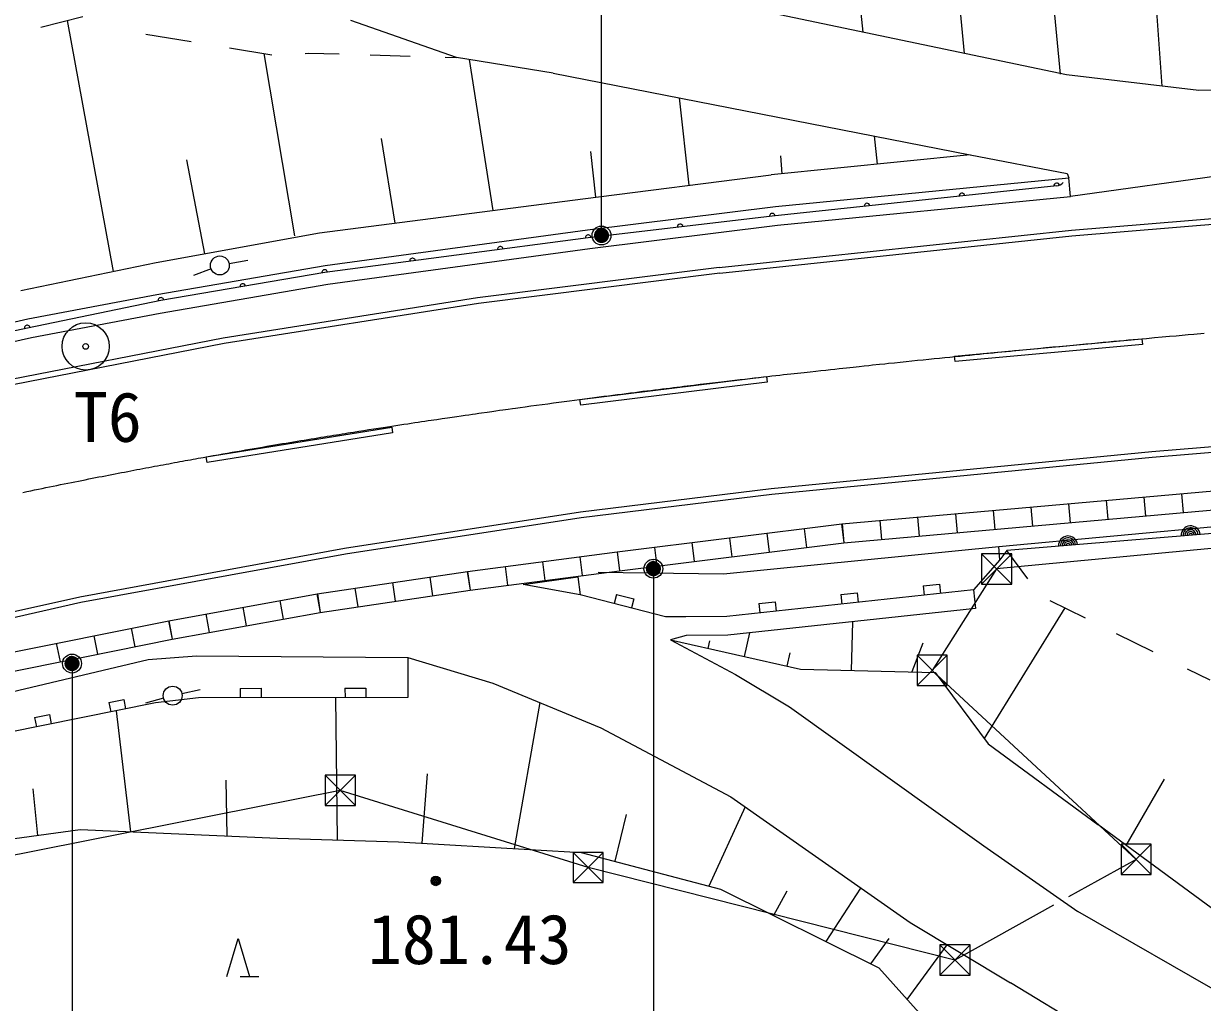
# Model space of a CAD drawing. Units: millimetres, scale not verified. Extents: x 40000 to 680000, y 20000 to 380000.
# Drawn here: x 408245 to 439438, y 290732 to 316624 of the extents above; entities that cross this region are included whole.
import ezdxf
from ezdxf.enums import TextEntityAlignment as Align

# ---------------------------------------------------------------- set-up
doc = ezdxf.new("R2010")
doc.units = ezdxf.units.MM
doc.header["$LTSCALE"] = 1000
doc.linetypes.add('CHAIN', pattern=[18.5, 12, -1.5, 3.5, -1.5])
for name, color, linetype, lineweight in [('M-BGD', 7, 'Continuous', 13), ('M-BMK', 2, 'CHAIN', 13), ('M-BMK-SRVR', 3, 'Continuous', 13), ('M-STR-STRC', 7, 'Continuous', 13)]:
    doc.layers.add(name, color=color, linetype=linetype, lineweight=lineweight)
doc.styles.add('ＭＳ ゴシック', font='')
doc.styles.get('ＭＳ ゴシック').set_extended_font_data('MS Gothic')

# ---------------------------------------------------------------- blocks, each defined once
blk = doc.blocks.new('filled_dot')
at = {"color": 0, "linetype": 'Continuous', "lineweight": -2, "const_width": 1.25}
blk.add_lwpolyline([(-0.625, 0, 1), (0.625, 0, 1)], format="xyb", close=True, dxfattribs=at)

msp = doc.modelspace()

# ---------------------------------------------------------------- linework, layer by layer
at = {"layer": 'M-BGD'}
for p, q in [((434981, 322626), (435672, 315288)), ((429832, 322199), (430456, 316396)), ((433146, 315833), (432849, 318844)), ((438143, 318028), (438360, 314968)), ((435843, 315267), (427495, 317017)), ((408701, 316532), (409816, 316813)), ((409402, 316708), (410612, 310068)), ((419701, 315726), (416908, 316701)), ((411476, 316344), (412678, 316147)), ((413696, 315981), (414812, 315799)), ((414599, 315833), (415411, 311005)), ((415694, 315836), (415784, 315843)), ((415784, 315843), (416592, 315819)), ((417420, 315794), (418474, 315762)), ((419404, 315735), (419701, 315726)), ((422260, 315311), (419701, 315726)), ((420036, 315671), (420659, 311682)), ((422260, 315311), (433289, 313154)), ((439340, 314851), (435843, 315267)), ((441029, 314880), (439340, 314851)), ((425596, 314658), (425847, 312347)), ((435972, 311155), (475058, 314413)), ((435986, 311006), (475071, 314263)), ((417703, 313582), (418073, 311348)), ((430751, 313651), (430830, 312907)), ((423388, 312033), (423258, 313237)), ((412554, 313022), (413028, 310536)), ((433289, 313154), (428023, 312624)), ((428270, 313124), (428305, 312653)), ((433289, 313154), (435858, 312654)), ((423042, 311989), (428023, 312624)), ((435858, 312654), (435899, 312545)), ((441117, 312766), (435948, 312047)), ((435582, 312331), (428056, 311527)), ((428142, 311784), (435899, 312545)), ((435948, 312047), (435899, 312545)), ((416079, 311091), (423042, 311989)), ((428197, 311287), (435948, 312047)), ((423164, 311169), (428142, 311784)), ((428056, 311527), (423184, 310957)), ((411757, 310305), (416079, 311091)), ((416223, 310226), (423164, 311169)), ((423229, 310674), (428197, 311287)), ((423467, 311192), (423437, 311146)), ((423437, 311146), (423437, 311113)), ((423437, 311113), (423453, 311081)), ((423453, 311081), (423517, 311036)), ((423516, 311209), (423467, 311192)), ((423546, 311208), (423516, 311209)), ((423517, 311036), (423549, 311003)), ((423608, 311179), (423546, 311208)), ((423549, 311003), (423594, 310974)), ((423624, 311146), (423608, 311179)), ((423624, 311113), (423624, 311146)), ((426648, 310168), (435972, 311155)), ((426664, 310019), (435986, 311006)), ((423184, 310957), (416212, 310038)), ((423437, 310901), (423437, 310932)), ((423447, 310876), (423437, 310901)), ((423468, 310848), (423447, 310876)), ((423515, 310833), (423468, 310848)), ((423548, 310833), (423515, 310833)), ((423573, 310840), (423548, 310833)), ((423609, 310863), (423573, 310840)), ((423594, 310974), (423625, 310924)), ((423624, 310896), (423609, 310863)), ((423625, 310924), (423624, 310896)), ((416299, 309732), (423229, 310674)), ((408173, 309564), (411757, 310305)), ((411774, 309458), (416223, 310226)), ((413205, 310138), (412737, 309962)), ((413684, 310274), (414175, 310368)), ((426648, 310168), (420260, 309366)), ((416212, 310038), (411877, 309299)), ((426667, 310019), (420281, 309217)), ((408358, 308810), (411774, 309458)), ((411863, 308966), (416299, 309732)), ((411877, 309299), (408345, 308569)), ((420260, 309366), (413530, 308304)), ((420281, 309217), (413556, 308157)), ((404438, 307937), (408358, 308810)), ((408459, 308320), (411863, 308966)), ((408345, 308569), (404448, 307751)), ((404553, 307451), (408459, 308320)), ((413530, 308304), (406466, 306926)), ((432881, 307830), (437835, 308281)), ((437835, 308281), (437848, 308132)), ((413556, 308157), (406498, 306779)), ((437848, 308132), (432895, 307681)), ((432895, 307681), (432881, 307830)), ((422968, 306679), (427900, 307289)), ((427900, 307289), (427919, 307140)), ((427919, 307140), (422986, 306530)), ((422986, 306530), (422968, 306679)), ((453227, 306593), (438098, 305292)), ((453240, 306443), (438111, 305143)), ((429899, 303388), (459839, 306043)), ((413079, 305163), (417986, 305947)), ((418010, 305799), (413103, 305015)), ((417986, 305947), (418010, 305799)), ((429952, 302891), (459880, 305545)), ((413103, 305015), (413079, 305163)), ((438098, 305292), (428030, 304319)), ((438111, 305143), (428047, 304170)), ((428030, 304319), (422980, 303696)), ((428047, 304170), (423001, 303548)), ((438886, 304185), (438930, 303687)), ((434895, 303831), (434940, 303333)), ((435893, 303919), (435937, 303421)), ((436891, 304008), (436935, 303510)), ((437888, 304096), (437932, 303598)), ((422980, 303696), (416734, 302738)), ((423001, 303548), (416759, 302590)), ((431903, 303566), (431947, 303068)), ((432900, 303654), (432944, 303156)), ((433898, 303743), (433942, 303244)), ((434053, 302794), (444020, 303713)), ((423951, 302646), (429899, 303388)), ((428900, 303263), (428962, 302767)), ((429890, 303387), (429952, 302891)), ((429907, 303389), (429952, 302891)), ((430905, 303477), (430949, 302979)), ((443993, 303486), (434260, 302687)), ((443993, 303486), (434260, 302687)), ((424014, 302150), (429952, 302891)), ((425931, 302893), (425993, 302397)), ((426921, 303016), (426983, 302520)), ((427911, 303140), (427972, 302644)), ((416734, 302738), (409733, 301453)), ((416759, 302590), (409763, 301306)), ((419990, 302132), (423951, 302646)), ((423950, 302646), (424014, 302150)), ((423952, 302646), (424014, 302150)), ((424942, 302769), (425004, 302273)), ((426766, 302068), (434053, 302794)), ((434076, 302436), (434053, 302794)), ((434260, 302687), (434076, 302436)), ((434816, 301937), (434260, 302687)), ((420984, 302261), (421048, 301765)), ((421972, 302389), (422037, 301893)), ((422961, 302517), (423025, 302022)), ((424839, 302378), (424808, 302332)), ((424808, 302332), (424809, 302299)), ((424809, 302299), (424825, 302267)), ((424825, 302267), (424889, 302221)), ((424887, 302395), (424839, 302378)), ((424918, 302394), (424887, 302395)), ((424980, 302364), (424918, 302394)), ((424996, 302331), (424980, 302364)), ((424996, 302299), (424996, 302331)), ((434076, 302436), (433377, 301644)), ((416015, 301538), (419990, 302132)), ((418995, 301983), (419069, 301489)), ((419985, 302131), (420059, 301637)), ((419995, 302133), (420059, 301637)), ((420059, 301637), (424014, 302150)), ((421461, 301786), (422910, 301985)), ((422910, 301985), (422969, 301512)), ((423449, 302109), (426766, 302068)), ((424809, 302087), (424808, 302117)), ((424819, 302061), (424809, 302087)), ((424840, 302034), (424819, 302061)), ((424887, 302019), (424840, 302034)), ((424920, 302019), (424887, 302019)), ((424889, 302221), (424921, 302189)), ((424910, 302204), (424910, 270924)), ((424945, 302026), (424920, 302019)), ((424921, 302189), (424966, 302160)), ((424981, 302049), (424945, 302026)), ((424966, 302160), (424997, 302110)), ((424996, 302082), (424981, 302049)), ((424997, 302110), (424996, 302082)), ((416097, 301044), (420059, 301637)), ((417014, 301687), (417087, 301193)), ((418004, 301835), (418078, 301341)), ((422969, 301512), (421461, 301786)), ((433377, 301644), (426853, 300943)), ((432046, 301752), (432481, 301799)), ((432046, 301752), (432072, 301504)), ((432481, 301799), (432507, 301550)), ((433377, 301644), (433431, 301147)), ((409733, 301453), (402930, 299925)), ((412085, 300828), (416015, 301538)), ((415028, 301360), (415117, 300868)), ((416008, 301536), (416097, 301044)), ((416023, 301539), (416097, 301044)), ((425235, 300934), (422969, 301512)), ((423937, 301523), (423876, 301281)), ((423937, 301523), (424391, 301407)), ((424391, 301407), (424329, 301165)), ((427697, 301285), (428131, 301331)), ((428131, 301331), (428158, 301083)), ((429871, 301518), (430306, 301565)), ((429871, 301518), (429898, 301270)), ((430306, 301565), (430333, 301317)), ((436343, 300894), (435411, 301358)), ((409763, 301306), (402963, 299778)), ((412179, 300337), (416097, 301044)), ((414049, 301183), (414138, 300691)), ((433431, 301147), (426882, 300443)), ((427697, 301285), (427723, 301036)), ((435798, 301165), (433665, 297709)), ((407119, 299829), (412085, 300828)), ((412080, 300827), (412179, 300337)), ((412090, 300829), (412179, 300337)), ((413069, 301006), (413158, 300514)), ((425772, 300935), (425235, 300934)), ((426853, 300943), (425772, 300935)), ((430178, 300797), (430147, 299514)), ((410101, 300429), (410199, 299939)), ((411090, 300628), (411189, 300138)), ((425775, 300435), (425359, 300319)), ((426882, 300443), (425775, 300435)), ((427455, 300504), (427315, 299881)), ((438132, 300004), (437167, 300484)), ((407230, 299341), (412179, 300337)), ((409111, 300230), (409209, 299740)), ((425359, 300319), (428805, 299547)), ((425359, 300319), (427085, 299403)), ((426396, 300297), (426351, 300097)), ((432036, 300234), (431752, 299475)), ((407590, 298872), (411538, 299798)), ((409456, 299869), (409425, 299823)), ((409425, 299823), (409426, 299790)), ((409426, 299790), (409442, 299758)), ((409504, 299886), (409456, 299869)), ((409535, 299885), (409504, 299886)), ((409597, 299855), (409535, 299885)), ((409613, 299822), (409597, 299855)), ((409613, 299790), (409613, 299822)), ((411538, 299798), (412818, 299896)), ((412818, 299896), (418416, 299852)), ((418416, 299852), (418414, 298797)), ((418416, 299852), (420661, 299177)), ((428522, 299982), (428443, 299628)), ((409426, 299578), (409425, 299608)), ((409436, 299552), (409426, 299578)), ((409457, 299525), (409436, 299552)), ((409442, 299758), (409506, 299712)), ((409504, 299510), (409457, 299525)), ((409537, 299510), (409504, 299510)), ((409506, 299712), (409538, 299679)), ((409562, 299517), (409537, 299510)), ((409538, 299679), (409583, 299651)), ((409598, 299540), (409562, 299517)), ((409583, 299651), (409614, 299600)), ((409613, 299573), (409598, 299540)), ((409614, 299600), (409613, 299573)), ((428805, 299547), (432362, 299460)), ((432362, 299460), (433767, 297571)), ((439639, 299253), (439046, 299548)), ((420661, 299177), (423517, 297992)), ((427085, 299403), (428513, 298550)), ((412434, 298901), (412921, 299011)), ((413978, 299039), (414533, 299040)), ((413978, 299039), (413979, 298789)), ((414533, 299040), (414533, 298790)), ((416750, 299044), (417305, 299045)), ((416750, 299044), (416751, 298794)), ((417305, 299045), (417305, 298795)), ((411733, 298656), (407799, 297865)), ((410504, 298663), (410897, 298743)), ((410504, 298663), (410553, 298418)), ((410897, 298743), (410946, 298497)), ((411949, 298780), (411467, 298648)), ((412870, 298787), (411733, 298656)), ((418414, 298797), (412870, 298787)), ((416498, 298794), (416542, 295030)), ((421904, 298661), (421229, 294804)), ((428513, 298550), (433657, 294872)), ((408536, 298268), (408930, 298347)), ((408536, 298268), (408585, 298023)), ((408930, 298347), (408979, 298102)), ((410692, 298446), (411072, 295247)), ((423517, 297992), (426959, 296173)), ((433767, 297571), (436666, 295440)), ((418924, 296776), (418786, 294947)), ((408486, 296381), (408615, 295150)), ((413599, 296611), (413624, 295135)), ((437423, 294882), (438431, 296638)), ((426959, 296173), (431706, 292844)), ((427338, 295907), (426380, 293808)), ((424192, 295699), (423891, 294465)), ((444141, 289933), (436666, 295440)), ((403891, 294501), (409742, 295305)), ((409742, 295305), (414967, 295076)), ((414967, 295076), (418167, 294983)), ((418167, 294983), (422996, 294701)), ((433657, 294872), (436144, 293133)), ((422996, 294701), (426685, 293727)), ((426685, 293727), (430873, 291649)), ((428437, 293677), (428085, 293032)), ((429482, 292339), (430403, 293758)), ((443215, 289079), (436144, 293133)), ((431706, 292844), (434356, 291247)), ((413624, 291419), (413924, 292419)), ((413924, 292419), (414224, 291419)), ((430662, 291753), (431148, 292418)), ((431626, 290813), (432682, 292256)), ((413974, 291419), (414474, 291419)), ((430873, 291649), (432488, 289857)), ((439614, 288072), (434356, 291247))]:
    msp.add_line(p, q, dxfattribs=at)
at = {"layer": 'M-BGD', "color": 30}
for p, q in [((447743, 303510), (433993, 302198)), ((434393, 302598), (433593, 302598)), ((433593, 302598), (433593, 301798)), ((434393, 302598), (433593, 301798)), ((433593, 302598), (434393, 301798)), ((434393, 301798), (434393, 302598)), ((433993, 302198), (432288, 299513)), ((433593, 301798), (434393, 301798)), ((432688, 299913), (431888, 299913)), ((431888, 299913), (431888, 299113)), ((432688, 299913), (431888, 299113)), ((431888, 299913), (432688, 299113)), ((432688, 299113), (432688, 299913)), ((432288, 299513), (437685, 294515)), ((431888, 299113), (432688, 299113)), ((417026, 296739), (416226, 296739)), ((416226, 296739), (416226, 295939)), ((417026, 296739), (416226, 295939)), ((416226, 296739), (417026, 295939)), ((417026, 295939), (417026, 296739)), ((416626, 296339), (404576, 293954)), ((423185, 294301), (416626, 296339)), ((416226, 295939), (417026, 295939)), ((438085, 294915), (437285, 294915)), ((437285, 294915), (437285, 294115)), ((438085, 294915), (437285, 294115)), ((437285, 294915), (438085, 294115)), ((438085, 294115), (438085, 294915)), ((423585, 294701), (422785, 294701)), ((422785, 294701), (422785, 293901)), ((423585, 294701), (422785, 293901)), ((422785, 294701), (423585, 293901)), ((423585, 293901), (423585, 294701)), ((437685, 294515), (435894, 293521)), ((432890, 291853), (423185, 294301)), ((422785, 293901), (423585, 293901)), ((437285, 294115), (438085, 294115)), ((435500, 293303), (432890, 291853)), ((433290, 292253), (432490, 292253)), ((432490, 292253), (432490, 291453)), ((433290, 292253), (432490, 291453)), ((432490, 292253), (433290, 291453)), ((433290, 291453), (433290, 292253)), ((432490, 291453), (433290, 291453))]:
    msp.add_line(p, q, dxfattribs=at)
at = {"layer": 'M-BGD'}
for centre, radius in [((423538, 311018), 250), ((413439, 310226), 250), ((424910, 302204), 250), ((409527, 299695), 250), ((412190, 298846), 250), ((419153, 293944), 125), ((419153, 293944), 100), ((419153, 293944), 75), ((419153, 293944), 50), ((419153, 293944), 25)]:
    msp.add_circle(centre, radius, dxfattribs=at)
for centre, radius, start, end in [((435582, 312331), 75, 6.0929, 186.0929), ((435556, 312579), 250, 276.0929, 321.0929), ((433073, 312063), 75, 6.0929, 186.0929), ((430565, 311795), 75, 6.0929, 186.0929), ((425620, 311242), 75, 6.6754, 186.6754), ((428056, 311527), 75, 6.0929, 186.6754), ((423184, 310957), 75, 6.6754, 187.5139), ((420860, 310651), 75, 7.5139, 187.5139), ((418536, 310344), 75, 7.5139, 187.5139), ((416212, 310038), 75, 7.5139, 189.6677), ((414045, 309668), 75, 9.6677, 189.6677), ((411877, 309299), 75, 9.6677, 191.6777), ((408345, 308569), 75, 11.6777, 191.8476), ((439126, 303086), 250, 4.6936, 184.6935), ((439126, 303086), 200, 4.6936, 184.6935), ((439126, 303086), 150, 4.6936, 184.6935), ((435882, 302820), 250, 4.6936, 184.6935), ((435882, 302820), 200, 4.6936, 184.6935), ((435882, 302820), 150, 4.6936, 184.6935), ((435882, 302820), 100, 4.6936, 184.6935), ((439126, 303086), 100, 4.6936, 184.6935), ((439126, 303086), 50, 4.6936, 184.6935), ((435882, 302820), 50, 4.6936, 184.6935)]:
    msp.add_arc(centre, radius, start, end, dxfattribs=at)
at = {"layer": 'M-BMK'}
for points in [[(431442, 307669), (431598, 307686), (431751, 307701), (431901, 307717), (432050, 307732), (432195, 307747), (432339, 307761), (432481, 307776), (432620, 307790), (432757, 307804), (432892, 307817), (433025, 307830), (433155, 307843), (433284, 307856), (433411, 307869), (433536, 307881), (433658, 307893), (433779, 307905), (433898, 307917), (434015, 307928), (434131, 307939), (434244, 307950), (434356, 307961), (434466, 307972), (434682, 307993), (434892, 308013), (435095, 308032), (435292, 308051), (435483, 308069), (435668, 308086), (435847, 308103), (436020, 308120), (436188, 308135), (436351, 308150), (436509, 308165), (436661, 308179), (436809, 308193), (436953, 308206), (437092, 308219), (437226, 308231), (437357, 308243), (437483, 308254), (437728, 308277), (437957, 308297), (438172, 308317), (438374, 308335), (438563, 308352), (438740, 308368), (438906, 308382), (439062, 308396), (439208, 308409), (439482, 308433)], [(421513, 306487), (421668, 306508), (421820, 306529), (421970, 306549), (422118, 306569), (422263, 306589), (422406, 306608), (422547, 306627), (422686, 306645), (422823, 306663), (422957, 306681), (423089, 306698), (423220, 306715), (423348, 306732), (423474, 306748), (423598, 306764), (423721, 306780), (423841, 306795), (423960, 306811), (424077, 306825), (424192, 306840), (424305, 306854), (424416, 306868), (424526, 306882), (424634, 306896), (424740, 306909), (424844, 306922), (424947, 306935), (425049, 306947), (425149, 306959), (425247, 306972), (425343, 306983), (425439, 306995), (425532, 307006), (425625, 307018), (425715, 307029), (425805, 307039), (425893, 307050), (425979, 307060), (426150, 307081), (426315, 307101), (426475, 307120), (426630, 307138), (426781, 307156), (426926, 307173), (427067, 307189), (427204, 307205), (427336, 307220), (427464, 307235), (427589, 307249), (427709, 307263), (427826, 307277), (427939, 307289), (428048, 307302), (428154, 307314), (428257, 307325), (428356, 307337), (428453, 307347), (428546, 307358), (428727, 307378), (428897, 307397), (429056, 307414), (429205, 307431), (429344, 307446), (429476, 307460), (429598, 307474), (429714, 307486), (429822, 307498), (429923, 307509), (430018, 307519), (430196, 307538), (430352, 307555), (430488, 307569), (430607, 307582), (430712, 307593), (430894, 307612), (431031, 307627), (431134, 307637), (431288, 307653), (431442, 307669)], [(408229, 304224), (408332, 304246), (408434, 304267), (408536, 304288), (408637, 304309), (408737, 304329), (408836, 304350), (408934, 304370), (409032, 304390), (409129, 304409), (409225, 304429), (409320, 304448), (409415, 304467), (409509, 304486), (409602, 304505), (409695, 304523), (409787, 304541), (409878, 304559), (409968, 304577), (410058, 304595), (410147, 304613), (410235, 304630), (410323, 304647), (410410, 304664), (410496, 304681), (410582, 304697), (410667, 304714), (410751, 304730), (410835, 304746), (410918, 304762), (411000, 304778), (411082, 304794), (411163, 304809), (411243, 304824), (411323, 304839), (411402, 304854), (411481, 304869), (411559, 304884), (411637, 304898), (411713, 304913), (411790, 304927), (411865, 304941), (411940, 304955), (412015, 304969), (412089, 304982), (412162, 304996), (412235, 305009), (412307, 305023), (412379, 305036), (412450, 305049), (412520, 305062), (412590, 305074), (412660, 305087), (412729, 305099), (412797, 305112), (412865, 305124), (412932, 305136), (412999, 305148), (413132, 305172), (413262, 305195), (413391, 305218), (413517, 305240), (413642, 305262), (413764, 305284), (413885, 305305), (414004, 305325), (414121, 305346), (414236, 305366), (414349, 305385), (414461, 305404), (414571, 305423), (414679, 305442), (414785, 305460), (414890, 305477), (414993, 305495), (415095, 305512), (415195, 305529), (415294, 305545), (415391, 305561), (415486, 305577), (415580, 305593), (415672, 305608), (415764, 305623), (415853, 305638), (415941, 305652), (416028, 305666), (416114, 305680), (416198, 305694), (416281, 305707), (416363, 305720), (416443, 305733), (416522, 305746), (416600, 305758), (416676, 305771), (416752, 305783), (416826, 305795), (416899, 305806), (416971, 305818), (417113, 305840), (417250, 305861), (417383, 305882), (417512, 305902), (417637, 305922), (417758, 305940), (417875, 305958), (417989, 305976), (418099, 305993), (418205, 306009), (418308, 306025), (418409, 306040), (418505, 306054), (418599, 306068), (418690, 306082), (418778, 306095), (418864, 306108), (418947, 306120), (419027, 306132), (419104, 306144), (419179, 306155), (419325, 306176), (419462, 306196), (419590, 306215), (419710, 306233), (419823, 306249), (419928, 306264), (420027, 306278), (420120, 306292), (420207, 306304), (420289, 306316), (420365, 306327), (420509, 306347), (420634, 306365), (420744, 306380), (420840, 306394), (420924, 306405), (421071, 306426), (421182, 306441), (421264, 306453), (421389, 306470), (421513, 306487)]]:
    msp.add_lwpolyline(points, dxfattribs=at)
at = {"layer": 'M-BMK-SRVR'}
for radius in [625, 75]:
    msp.add_circle((409889, 308084), radius, dxfattribs=at)
at = {"layer": 'M-STR-STRC'}
for p, q in [((423538, 311018), (423538, 336553)), ((409527, 299695), (409527, 267888))]:
    msp.add_line(p, q, dxfattribs=at)

# ---------------------------------------------------------------- block references
at = {"layer": 'M-BGD', "xscale": 160, "yscale": 160, "rotation": 270}
msp.add_blockref('filled_dot', (424910, 302204), dxfattribs=at)
at = {"layer": 'M-STR-STRC', "xscale": 160, "yscale": 160}
for p, rotation in [((423538, 311018), 90), ((409527, 299695), 270)]:
    msp.add_blockref('filled_dot', p, dxfattribs=dict(at, rotation=rotation))

# ---------------------------------------------------------------- texts
at = {"layer": 'M-BGD', "style": 'ＭＳ ゴシック'}
msp.add_text('181.43', height=1320, dxfattribs=at).set_placement((417358, 291349), align=Align.BOTTOM_LEFT)
at = {"layer": 'M-BMK-SRVR', "style": 'ＭＳ ゴシック'}
msp.add_text('T6', height=1320, dxfattribs=at).set_placement((409576, 305162), align=Align.BOTTOM_LEFT)

doc.saveas('drawing.dxf')
